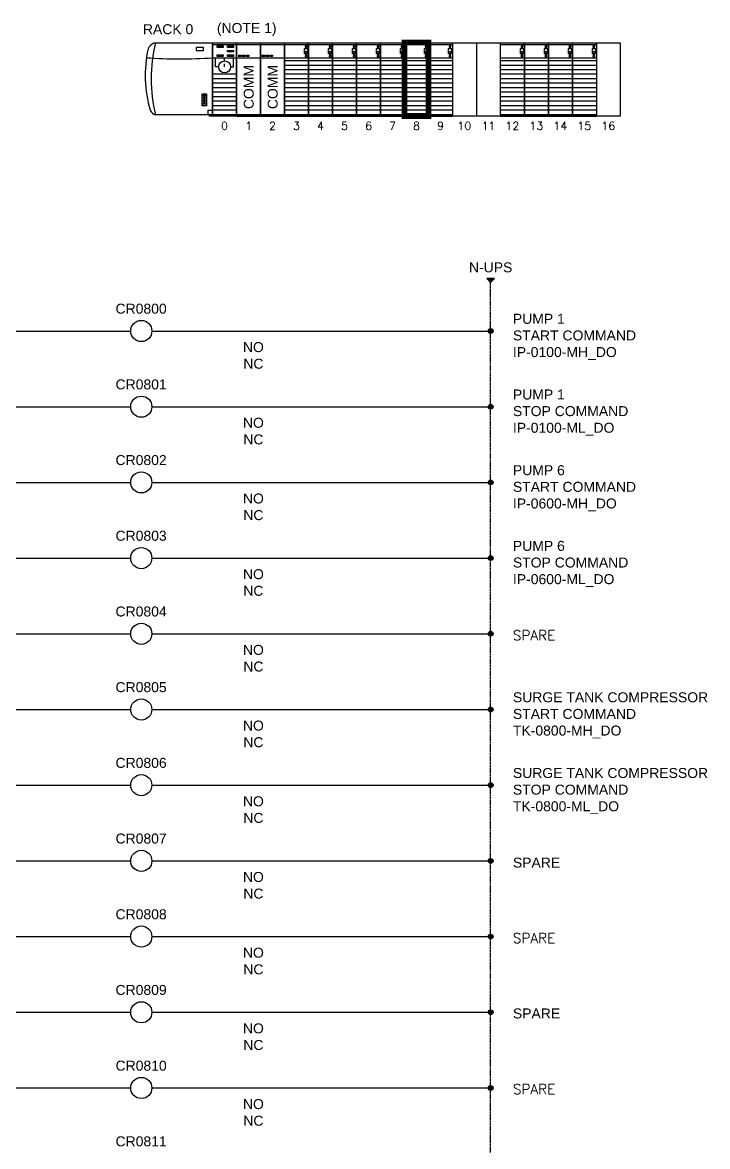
# Paper-space layout 'DIGITAL OUTPUT CARD - A1 Sheet' of a CAD drawing. Extents: x 50 to 812, y 22 to 574.
# Drawn here: x 233.3 to 404.8, y 277.7 to 559.3 of the extents above; entities that cross this region are included whole.
import ezdxf

# ---------------------------------------------------------------- set-up
doc = ezdxf.new("R2010")
doc.units = 0
doc.linetypes.add('HIDDEN', pattern=[0.375, 0.25, -0.125])
doc.layers.add('N-ANNO-TEXT', color=2, linetype='Continuous')
doc.layers.add('N-DIAG', color=4, linetype='Continuous', lineweight=25)
doc.layers.add('N-EQPM', color=4, linetype='Continuous', lineweight=25)
doc.styles.add('_CGS_2-5_NOTES', font='arial.ttf', dxfattribs={"height": 2.5})

psp = doc.layouts.new('DIGITAL OUTPUT CARD - A1 Sheet')

# ---------------------------------------------------------------- hatches: boundary and pattern name
at = {"layer": 'N-DIAG'}
h = psp.add_hatch(color=256, dxfattribs=at)
edge = h.paths.add_edge_path()
edge.add_arc((350.51, 482.03), 0.602, 180, 540, ccw=False)
h = psp.add_hatch(color=256, dxfattribs=at)
edge = h.paths.add_edge_path()
edge.add_arc((350.51, 463.07), 0.602, 180, 540, ccw=False)
h = psp.add_hatch(color=256, dxfattribs=at)
edge = h.paths.add_edge_path()
edge.add_arc((350.51, 444.1), 0.602, 180, 540, ccw=False)
h = psp.add_hatch(color=256, dxfattribs=at)
edge = h.paths.add_edge_path()
edge.add_arc((350.51, 425.14), 0.602, 180, 540, ccw=False)
h = psp.add_hatch(color=256, dxfattribs=at)
edge = h.paths.add_edge_path()
edge.add_arc((350.51, 406.18), 0.602, 180, 540, ccw=False)
h = psp.add_hatch(color=256, dxfattribs=at)
edge = h.paths.add_edge_path()
edge.add_arc((350.51, 387.21), 0.602, 180, 540, ccw=False)
h = psp.add_hatch(color=256, dxfattribs=at)
edge = h.paths.add_edge_path()
edge.add_arc((350.51, 368.25), 0.602, 180, 540, ccw=False)
h = psp.add_hatch(color=256, dxfattribs=at)
edge = h.paths.add_edge_path()
edge.add_arc((350.51, 349.28), 0.602, 180, 540, ccw=False)
h = psp.add_hatch(color=256, dxfattribs=at)
edge = h.paths.add_edge_path()
edge.add_arc((350.51, 330.32), 0.602, 180, 540, ccw=False)
h = psp.add_hatch(color=256, dxfattribs=at)
edge = h.paths.add_edge_path()
edge.add_arc((350.51, 311.35), 0.602, 180, 540, ccw=False)
h = psp.add_hatch(color=256, dxfattribs=at)
edge = h.paths.add_edge_path()
edge.add_arc((350.51, 292.39), 0.602, 180, 540, ccw=False)
at = {"layer": 'N-EQPM'}
psp.add_hatch(color=256, dxfattribs=at).paths.add_polyline_path([(350.51, 494.19), (351.45, 495.2), (349.58, 495.2)])

# ---------------------------------------------------------------- linework, layer by layer
psp.add_line((286.89, 536.2), (280.88, 536.2))
for points in [[(286.89, 535.83), (292.89, 535.83), (292.89, 536.2), (286.89, 536.2)], [(292.89, 535.83), (298.9, 535.83), (298.9, 536.2), (292.89, 536.2)]]:
    psp.add_lwpolyline(points, close=True)
at = {"layer": 'N-DIAG', "linetype": 'HIDDEN', "ltscale": 0.5}
psp.add_line((350.51, 172.33), (350.51, 495.2), dxfattribs=at)
at = {"layer": 'N-DIAG'}
for p, q in [((161.09, 482.03), (260.35, 482.03)), ((265.66, 482.03), (350.51, 482.03)), ((161.09, 463.07), (260.35, 463.07)), ((265.66, 463.07), (350.51, 463.07)), ((161.09, 444.1), (260.35, 444.1)), ((265.66, 444.1), (350.51, 444.1)), ((161.09, 425.14), (260.35, 425.14)), ((265.66, 425.14), (350.51, 425.14)), ((161.09, 406.18), (260.35, 406.18)), ((265.66, 406.18), (350.51, 406.18)), ((161.09, 387.21), (260.35, 387.21)), ((265.66, 387.21), (350.51, 387.21)), ((161.09, 368.25), (260.35, 368.25)), ((265.66, 368.25), (350.51, 368.25)), ((161.09, 349.28), (260.35, 349.28)), ((265.66, 349.28), (350.51, 349.28)), ((161.09, 330.32), (260.35, 330.32)), ((265.66, 330.32), (350.51, 330.32)), ((161.09, 311.35), (260.35, 311.35)), ((265.66, 311.35), (350.51, 311.35)), ((161.09, 292.39), (260.35, 292.39)), ((265.66, 292.39), (350.51, 292.39))]:
    psp.add_line(p, q, dxfattribs=at)
for centre in [(350.51, 482.03), (350.51, 463.07), (350.51, 444.1), (350.51, 425.14), (350.51, 406.18), (350.51, 387.21), (350.51, 368.25), (350.51, 349.28), (350.51, 330.32), (350.51, 311.35), (350.51, 292.39)]:
    psp.add_circle(centre, 0.602, dxfattribs=at)
at = {"layer": 'N-EQPM'}
for p, q in [((280.88, 553.84), (286.89, 553.84)), ((286.89, 553.84), (292.89, 553.84)), ((292.89, 553.84), (298.9, 553.84)), ((298.9, 553.84), (304.9, 553.84)), ((304.14, 553.51), (304.18, 553.5)), ((304.45, 553.4), (304.46, 553.41)), ((304.9, 554.22), (304.9, 535.83)), ((304.9, 553.84), (310.91, 553.84)), ((310.15, 553.51), (310.18, 553.5)), ((310.46, 553.4), (310.46, 553.41)), ((310.91, 553.84), (316.92, 553.84)), ((316.15, 553.51), (316.19, 553.5)), ((316.46, 553.4), (316.47, 553.41)), ((316.92, 553.84), (322.92, 553.84)), ((322.16, 553.51), (322.2, 553.5)), ((322.47, 553.4), (322.48, 553.41)), ((322.92, 553.84), (328.93, 553.84)), ((328.16, 553.51), (328.2, 553.5)), ((328.48, 553.4), (328.48, 553.41)), ((328.93, 553.84), (334.93, 553.84)), ((334.17, 553.51), (334.21, 553.5)), ((334.48, 553.4), (334.49, 553.41)), ((334.93, 554.22), (334.93, 535.83)), ((334.93, 553.84), (340.94, 553.84)), ((340.18, 553.51), (340.21, 553.5)), ((340.49, 553.4), (340.49, 553.41)), ((346.95, 554.22), (346.95, 535.83)), ((352.95, 553.84), (358.96, 553.84)), ((358.19, 553.51), (358.23, 553.5)), ((358.51, 553.4), (358.51, 553.41)), ((358.96, 553.84), (364.96, 553.84)), ((364.2, 553.51), (364.24, 553.5)), ((364.51, 553.4), (364.52, 553.41)), ((364.96, 553.84), (370.97, 553.84)), ((370.21, 553.51), (370.24, 553.5)), ((370.52, 553.4), (370.52, 553.41)), ((370.97, 553.84), (376.98, 553.84)), ((376.21, 553.51), (376.25, 553.5)), ((376.52, 553.4), (376.53, 553.41)), ((280.88, 550.47), (286.89, 550.47)), ((281.63, 548.21), (281.63, 550.47)), ((283.88, 549.72), (283.88, 550.47)), ((286.13, 548.21), (286.13, 550.47)), ((286.89, 550.47), (292.89, 550.47)), ((286.89, 550.47), (292.88, 550.47)), ((287.29, 551.12), (287.93, 551.12)), ((287.93, 550.84), (287.29, 550.84)), ((287.93, 551.12), (287.93, 550.84)), ((288.28, 551.12), (288.92, 551.12)), ((288.28, 550.84), (288.28, 551.12)), ((288.92, 550.84), (288.28, 550.84)), ((288.92, 551.12), (288.92, 550.84)), ((289.28, 551.12), (289.92, 551.12)), ((289.28, 550.84), (289.28, 551.12)), ((289.92, 550.84), (289.28, 550.84)), ((289.92, 551.12), (289.92, 550.84)), ((292.88, 550.47), (298.88, 550.47)), ((292.89, 550.47), (298.9, 550.47)), ((293.29, 551.12), (293.93, 551.12)), ((293.29, 550.84), (293.29, 551.12)), ((293.93, 550.84), (293.29, 550.84)), ((293.93, 551.12), (293.93, 550.84)), ((294.28, 551.12), (294.92, 551.12)), ((294.28, 550.84), (294.28, 551.12)), ((294.92, 550.84), (294.28, 550.84)), ((294.92, 551.12), (294.92, 550.84)), ((295.27, 551.12), (295.91, 551.12)), ((295.27, 550.84), (295.27, 551.12)), ((295.91, 550.84), (295.27, 550.84)), ((295.91, 551.12), (295.91, 550.84)), ((298.9, 550.47), (304.9, 550.47)), ((304.9, 549.72), (298.9, 549.72)), ((304.9, 550.47), (310.91, 550.47)), ((310.91, 549.72), (304.9, 549.72)), ((310.91, 550.47), (316.92, 550.47)), ((316.92, 549.72), (310.91, 549.72)), ((316.92, 550.47), (322.92, 550.47)), ((322.92, 549.72), (316.92, 549.72)), ((322.92, 550.47), (328.93, 550.47)), ((328.93, 549.72), (322.92, 549.72)), ((328.93, 550.47), (334.93, 550.47)), ((334.93, 549.72), (328.93, 549.72)), ((334.93, 550.47), (340.94, 550.47)), ((340.94, 549.72), (334.93, 549.72)), ((352.95, 550.47), (358.96, 550.47)), ((358.96, 549.72), (352.95, 549.72)), ((358.96, 550.47), (364.96, 550.47)), ((364.96, 549.72), (358.96, 549.72)), ((364.96, 550.47), (370.97, 550.47)), ((370.97, 549.72), (364.96, 549.72)), ((370.97, 550.47), (376.98, 550.47)), ((376.98, 549.72), (370.97, 549.72)), ((286.89, 546.34), (280.88, 546.34)), ((282.38, 548.21), (281.63, 548.21)), ((283.88, 548.21), (283.88, 548.96)), ((285.38, 548.21), (286.13, 548.21)), ((304.9, 548.59), (298.9, 548.59)), ((304.9, 547.46), (298.9, 547.46)), ((304.9, 546.34), (298.9, 546.34)), ((310.91, 548.59), (304.9, 548.59)), ((310.91, 547.46), (304.9, 547.46)), ((310.91, 546.34), (304.9, 546.34)), ((316.92, 548.59), (310.91, 548.59)), ((316.92, 547.46), (310.91, 547.46)), ((316.92, 546.34), (310.91, 546.34)), ((322.92, 548.59), (316.92, 548.59)), ((322.92, 547.46), (316.92, 547.46)), ((322.92, 546.34), (316.92, 546.34)), ((328.93, 548.59), (322.92, 548.59)), ((328.93, 547.46), (322.92, 547.46)), ((328.93, 546.34), (322.92, 546.34)), ((334.93, 548.59), (328.93, 548.59)), ((334.93, 547.46), (328.93, 547.46)), ((334.93, 546.34), (328.93, 546.34)), ((340.94, 548.59), (334.93, 548.59)), ((340.94, 547.46), (334.93, 547.46)), ((340.94, 546.34), (334.93, 546.34)), ((358.96, 548.59), (352.95, 548.59)), ((358.96, 547.46), (352.95, 547.46)), ((358.96, 546.34), (352.95, 546.34)), ((364.96, 548.59), (358.96, 548.59)), ((364.96, 547.46), (358.96, 547.46)), ((364.96, 546.34), (358.96, 546.34)), ((370.97, 548.59), (364.96, 548.59)), ((370.97, 547.46), (364.96, 547.46)), ((370.97, 546.34), (364.96, 546.34)), ((376.98, 548.59), (370.97, 548.59)), ((376.98, 547.46), (370.97, 547.46)), ((376.98, 546.34), (370.97, 546.34)), ((286.89, 545.21), (280.88, 545.21)), ((286.89, 544.09), (280.88, 544.09)), ((304.9, 545.21), (298.9, 545.21)), ((304.9, 544.09), (298.9, 544.09)), ((310.91, 545.21), (304.9, 545.21)), ((310.91, 544.09), (304.9, 544.09)), ((316.92, 545.21), (310.91, 545.21)), ((316.92, 544.09), (310.91, 544.09)), ((322.92, 545.21), (316.92, 545.21)), ((322.92, 544.09), (316.92, 544.09)), ((328.93, 545.21), (322.92, 545.21)), ((328.93, 544.09), (322.92, 544.09)), ((334.93, 545.21), (328.93, 545.21)), ((334.93, 544.09), (328.93, 544.09)), ((340.94, 545.21), (334.93, 545.21)), ((340.94, 544.09), (334.93, 544.09)), ((358.96, 545.21), (352.95, 545.21)), ((358.96, 544.09), (352.95, 544.09)), ((364.96, 545.21), (358.96, 545.21)), ((364.96, 544.09), (358.96, 544.09)), ((370.97, 545.21), (364.96, 545.21)), ((370.97, 544.09), (364.96, 544.09)), ((376.98, 545.21), (370.97, 545.21)), ((376.98, 544.09), (370.97, 544.09)), ((278.25, 541.08), (279.38, 541.08)), ((286.89, 542.96), (280.88, 542.96)), ((286.89, 541.83), (280.88, 541.83)), ((286.89, 540.71), (280.88, 540.71)), ((304.9, 542.96), (298.9, 542.96)), ((304.9, 541.83), (298.9, 541.83)), ((304.9, 540.71), (298.9, 540.71)), ((310.91, 542.96), (304.9, 542.96)), ((310.91, 541.83), (304.9, 541.83)), ((310.91, 540.71), (304.9, 540.71)), ((316.92, 542.96), (310.91, 542.96)), ((316.92, 541.83), (310.91, 541.83)), ((316.92, 540.71), (310.91, 540.71)), ((322.92, 542.96), (316.92, 542.96)), ((322.92, 541.83), (316.92, 541.83)), ((322.92, 540.71), (316.92, 540.71)), ((328.93, 542.96), (322.92, 542.96)), ((328.93, 541.83), (322.92, 541.83)), ((328.93, 540.71), (322.92, 540.71)), ((334.93, 542.96), (328.93, 542.96)), ((334.93, 541.83), (328.93, 541.83)), ((334.93, 540.71), (328.93, 540.71)), ((340.94, 542.96), (334.93, 542.96)), ((340.94, 541.83), (334.93, 541.83)), ((340.94, 540.71), (334.93, 540.71)), ((358.96, 542.96), (352.95, 542.96)), ((358.96, 541.83), (352.95, 541.83)), ((358.96, 540.71), (352.95, 540.71)), ((364.96, 542.96), (358.96, 542.96)), ((364.96, 541.83), (358.96, 541.83)), ((364.96, 540.71), (358.96, 540.71)), ((370.97, 542.96), (364.96, 542.96)), ((370.97, 541.83), (364.96, 541.83)), ((370.97, 540.71), (364.96, 540.71)), ((376.98, 542.96), (370.97, 542.96)), ((376.98, 541.83), (370.97, 541.83)), ((376.98, 540.71), (370.97, 540.71)), ((279.38, 540.33), (278.25, 540.33)), ((279.38, 539.58), (278.25, 539.58)), ((279.38, 538.83), (278.25, 538.83)), ((286.89, 539.58), (280.88, 539.58)), ((286.89, 538.45), (280.88, 538.45)), ((304.9, 539.58), (298.9, 539.58)), ((304.9, 538.45), (298.9, 538.45)), ((310.91, 539.58), (304.9, 539.58)), ((310.91, 538.45), (304.9, 538.45)), ((316.92, 539.58), (310.91, 539.58)), ((316.92, 538.45), (310.91, 538.45)), ((322.92, 539.58), (316.92, 539.58)), ((322.92, 538.45), (316.92, 538.45)), ((328.93, 539.58), (322.92, 539.58)), ((328.93, 538.45), (322.92, 538.45)), ((334.93, 539.58), (328.93, 539.58)), ((334.93, 538.45), (328.93, 538.45)), ((340.94, 539.58), (334.93, 539.58)), ((340.94, 538.45), (334.93, 538.45)), ((358.96, 539.58), (352.95, 539.58)), ((358.96, 538.45), (352.95, 538.45)), ((364.96, 539.58), (358.96, 539.58)), ((364.96, 538.45), (358.96, 538.45)), ((370.97, 539.58), (364.96, 539.58)), ((370.97, 538.45), (364.96, 538.45)), ((376.98, 539.58), (370.97, 539.58)), ((376.98, 538.45), (370.97, 538.45)), ((286.89, 537.33), (280.88, 537.33)), ((292.89, 536.2), (286.89, 536.2)), ((298.9, 536.2), (292.89, 536.2)), ((304.9, 537.33), (298.9, 537.33)), ((304.9, 536.2), (298.9, 536.2)), ((310.91, 537.33), (304.9, 537.33)), ((310.91, 536.2), (304.9, 536.2)), ((316.92, 537.33), (310.91, 537.33)), ((316.92, 536.2), (310.91, 536.2)), ((322.92, 537.33), (316.92, 537.33)), ((322.92, 536.2), (316.92, 536.2)), ((328.93, 537.33), (322.92, 537.33)), ((328.93, 536.2), (322.92, 536.2)), ((334.93, 537.33), (328.93, 537.33)), ((334.93, 536.2), (328.93, 536.2)), ((340.94, 537.33), (334.93, 537.33)), ((340.94, 536.2), (334.93, 536.2)), ((358.96, 537.33), (352.95, 537.33)), ((358.96, 536.2), (352.95, 536.2)), ((364.96, 537.33), (358.96, 537.33)), ((364.96, 536.2), (358.96, 536.2)), ((370.97, 537.33), (364.96, 537.33)), ((370.97, 536.2), (364.96, 536.2)), ((376.98, 537.33), (370.97, 537.33)), ((376.98, 536.2), (370.97, 536.2)), ((350.51, 494.19), (349.58, 495.2)), ((351.45, 495.2), (349.58, 495.2)), ((350.51, 494.19), (351.45, 495.2))]:
    psp.add_line(p, q, dxfattribs=at)
at = {"layer": 'N-EQPM', "const_width": 1.47}
psp.add_lwpolyline([(328.93, 554.31), (328.93, 535.91), (334.93, 535.91), (334.93, 554.31)], close=True, dxfattribs=at)
at = {"layer": 'N-EQPM'}
for points in [[(266.35, 554.22), (280.88, 554.22), (280.88, 536.2), (266.62, 536.2)], [(304.45, 553.4), (304.11, 553.4)], [(310.46, 553.4), (310.11, 553.4)], [(316.46, 553.4), (316.12, 553.4)], [(322.47, 553.4), (322.12, 553.4)], [(328.48, 553.4), (328.13, 553.4)], [(334.48, 553.4), (334.14, 553.4)], [(340.49, 553.4), (340.14, 553.4)], [(358.51, 553.4), (358.16, 553.4)], [(364.51, 553.4), (364.17, 553.4)], [(370.52, 553.4), (370.17, 553.4)], [(376.52, 553.4), (376.18, 553.4)], [(304.44, 551), (304.15, 551)], [(310.45, 551), (310.15, 551)], [(316.45, 551), (316.16, 551)], [(322.46, 551), (322.16, 551)], [(328.47, 551), (328.17, 551)], [(334.47, 551), (334.18, 551)], [(340.48, 551), (340.18, 551)], [(358.5, 551), (358.2, 551)], [(364.5, 551), (364.21, 551)], [(370.51, 551), (370.21, 551)], [(376.51, 551), (376.22, 551)]]:
    psp.add_lwpolyline(points, dxfattribs=at)
for points in [[(278.63, 553.09), (276.75, 553.09), (276.75, 552.34), (278.63, 552.34)], [(286.89, 536.2), (280.88, 536.2), (280.88, 554.22), (286.89, 554.22)], [(280.88, 554.22), (382.98, 554.22), (382.98, 535.83), (280.88, 535.83)], [(282.01, 553.47), (283.51, 553.47), (283.51, 553.09), (282.01, 553.09)], [(284.63, 553.47), (286.13, 553.47), (286.13, 553.09), (284.63, 553.09)], [(284.63, 552.34), (286.13, 552.34), (286.13, 551.97), (284.63, 551.97)], [(292.89, 536.2), (286.89, 536.2), (286.89, 554.22), (292.89, 554.22)], [(298.9, 536.2), (292.89, 536.2), (292.89, 554.22), (298.9, 554.22)], [(304.9, 536.2), (298.9, 536.2), (298.9, 554.22), (304.9, 554.22)], [(303.92, 552.79), (304.67, 552.79), (304.67, 551.47), (303.92, 551.47)], [(310.91, 536.2), (304.9, 536.2), (304.9, 554.22), (310.91, 554.22)], [(309.92, 552.79), (310.68, 552.79), (310.68, 551.47), (309.92, 551.47)], [(316.92, 536.2), (310.91, 536.2), (310.91, 554.22), (316.92, 554.22)], [(315.93, 552.79), (316.68, 552.79), (316.68, 551.47), (315.93, 551.47)], [(322.92, 536.2), (316.92, 536.2), (316.92, 554.22), (322.92, 554.22)], [(321.94, 552.79), (322.69, 552.79), (322.69, 551.47), (321.94, 551.47)], [(328.93, 536.2), (322.92, 536.2), (322.92, 554.22), (328.93, 554.22)], [(327.94, 552.79), (328.69, 552.79), (328.69, 551.47), (327.94, 551.47)], [(334.93, 536.2), (328.93, 536.2), (328.93, 554.22), (334.93, 554.22)], [(333.95, 552.79), (334.7, 552.79), (334.7, 551.47), (333.95, 551.47)], [(340.94, 536.2), (334.93, 536.2), (334.93, 554.22), (340.94, 554.22)], [(339.95, 552.79), (340.71, 552.79), (340.71, 551.47), (339.95, 551.47)], [(358.96, 536.2), (352.95, 536.2), (352.95, 554.22), (358.96, 554.22)], [(357.97, 552.79), (358.72, 552.79), (358.72, 551.47), (357.97, 551.47)], [(364.96, 536.2), (358.96, 536.2), (358.96, 554.22), (364.96, 554.22)], [(363.98, 552.79), (364.73, 552.79), (364.73, 551.47), (363.98, 551.47)], [(370.97, 536.2), (364.96, 536.2), (364.96, 554.22), (370.97, 554.22)], [(369.98, 552.79), (370.74, 552.79), (370.74, 551.47), (369.98, 551.47)], [(376.98, 536.2), (370.97, 536.2), (370.97, 554.22), (376.98, 554.22)], [(375.99, 552.79), (376.74, 552.79), (376.74, 551.47), (375.99, 551.47)], [(282.01, 551.22), (283.51, 551.22), (283.51, 550.84), (282.01, 550.84)], [(284.63, 551.22), (286.13, 551.22), (286.13, 550.84), (284.63, 550.84)], [(304.01, 551.57), (304.58, 551.57), (304.58, 551.94), (304.01, 551.94)], [(310.02, 551.57), (310.58, 551.57), (310.58, 551.94), (310.02, 551.94)], [(316.02, 551.57), (316.59, 551.57), (316.59, 551.94), (316.02, 551.94)], [(322.03, 551.57), (322.59, 551.57), (322.59, 551.94), (322.03, 551.94)], [(328.04, 551.57), (328.6, 551.57), (328.6, 551.94), (328.04, 551.94)], [(334.04, 551.57), (334.61, 551.57), (334.61, 551.94), (334.04, 551.94)], [(340.05, 551.57), (340.61, 551.57), (340.61, 551.94), (340.05, 551.94)], [(358.07, 551.57), (358.63, 551.57), (358.63, 551.94), (358.07, 551.94)], [(364.07, 551.57), (364.64, 551.57), (364.64, 551.94), (364.07, 551.94)], [(370.08, 551.57), (370.64, 551.57), (370.64, 551.94), (370.08, 551.94)], [(376.08, 551.57), (376.65, 551.57), (376.65, 551.94), (376.08, 551.94)], [(278.25, 541.46), (279.38, 541.46), (279.38, 538.45), (278.25, 538.45)], [(280.88, 536.2), (279.75, 536.2), (279.75, 537.33), (280.88, 537.33)], [(280.13, 536.2), (286.89, 536.2), (286.89, 535.83), (280.13, 535.83)], [(298.9, 535.83), (304.9, 535.83), (304.9, 536.2), (298.9, 536.2)], [(304.9, 535.83), (310.91, 535.83), (310.91, 536.2), (304.9, 536.2)], [(310.91, 535.83), (316.92, 535.83), (316.92, 536.2), (310.91, 536.2)], [(316.92, 535.83), (322.92, 535.83), (322.92, 536.2), (316.92, 536.2)], [(322.92, 535.83), (328.93, 535.83), (328.93, 536.2), (322.92, 536.2)], [(328.93, 535.83), (334.93, 535.83), (334.93, 536.2), (328.93, 536.2)], [(334.93, 535.83), (340.94, 535.83), (340.94, 536.2), (334.93, 536.2)], [(352.95, 535.83), (358.96, 535.83), (358.96, 536.2), (352.95, 536.2)], [(358.96, 535.83), (364.96, 535.83), (364.96, 536.2), (358.96, 536.2)], [(364.96, 535.83), (370.97, 535.83), (370.97, 536.2), (364.96, 536.2)], [(370.97, 535.83), (376.98, 535.83), (376.98, 536.2), (370.97, 536.2)]]:
    psp.add_lwpolyline(points, close=True, dxfattribs=at)
for points in [[(304.11, 553.4), (304.1, 553.4, 0.414214), (304.06, 553.36), (304.06, 553.21)], [(304.53, 553.21), (304.53, 553.36, 0.417757), (304.5, 553.39), (304.5, 553.39)], [(310.11, 553.4), (310.1, 553.4, 0.414214), (310.07, 553.36), (310.07, 553.21)], [(310.53, 553.21), (310.53, 553.36, 0.417757), (310.5, 553.39), (310.5, 553.39)], [(316.12, 553.4), (316.11, 553.4, 0.414214), (316.07, 553.36), (316.07, 553.21)], [(316.54, 553.21), (316.54, 553.36, 0.417757), (316.51, 553.39), (316.51, 553.39)], [(322.12, 553.4), (322.11, 553.4, 0.414214), (322.08, 553.36), (322.08, 553.21)], [(322.55, 553.21), (322.55, 553.36, 0.417757), (322.51, 553.39), (322.51, 553.39)], [(328.13, 553.4), (328.12, 553.4, 0.414214), (328.08, 553.36), (328.08, 553.21)], [(328.55, 553.21), (328.55, 553.36, 0.417757), (328.52, 553.39), (328.52, 553.39)], [(334.14, 553.4), (334.13, 553.4, 0.414214), (334.09, 553.36), (334.09, 553.21)], [(334.56, 553.21), (334.56, 553.36, 0.417757), (334.53, 553.39), (334.53, 553.39)], [(340.14, 553.4), (340.13, 553.4, 0.414214), (340.1, 553.36), (340.1, 553.21)], [(340.56, 553.21), (340.56, 553.36, 0.417757), (340.53, 553.39), (340.53, 553.39)], [(358.16, 553.4), (358.15, 553.4, 0.414214), (358.11, 553.36), (358.11, 553.21)], [(358.58, 553.21), (358.58, 553.36, 0.417757), (358.55, 553.39), (358.55, 553.39)], [(364.17, 553.4), (364.16, 553.4, 0.414214), (364.12, 553.36), (364.12, 553.21)], [(364.59, 553.21), (364.59, 553.36, 0.417757), (364.56, 553.39), (364.56, 553.39)], [(370.17, 553.4), (370.16, 553.4, 0.414214), (370.13, 553.36), (370.13, 553.21)], [(370.59, 553.21), (370.59, 553.36, 0.417757), (370.56, 553.39), (370.56, 553.39)], [(376.18, 553.4), (376.17, 553.4, 0.414214), (376.13, 553.36), (376.13, 553.21)], [(376.6, 553.21), (376.6, 553.36, 0.417757), (376.57, 553.39), (376.57, 553.39)], [(304.11, 551), (304.1, 551, 0.414214), (304.06, 550.97), (304.06, 550.82)], [(304.53, 550.82), (304.53, 550.97, 0.414214), (304.49, 551), (304.48, 551)], [(310.11, 551), (310.1, 551, 0.414214), (310.07, 550.97), (310.07, 550.82)], [(310.53, 550.82), (310.53, 550.97, 0.414214), (310.5, 551), (310.49, 551)], [(316.12, 551), (316.11, 551, 0.414214), (316.07, 550.97), (316.07, 550.82)], [(316.54, 550.82), (316.54, 550.97, 0.414214), (316.5, 551), (316.49, 551)], [(322.12, 551), (322.11, 551, 0.414214), (322.08, 550.97), (322.08, 550.82)], [(322.55, 550.82), (322.55, 550.97, 0.414214), (322.51, 551), (322.5, 551)], [(328.13, 551), (328.12, 551, 0.414214), (328.08, 550.97), (328.08, 550.82)], [(328.55, 550.82), (328.55, 550.97, 0.414214), (328.51, 551), (328.51, 551)], [(334.14, 551), (334.13, 551, 0.414214), (334.09, 550.97), (334.09, 550.82)], [(334.56, 550.82), (334.56, 550.97, 0.414214), (334.52, 551), (334.51, 551)], [(340.14, 551), (340.13, 551, 0.414214), (340.1, 550.97), (340.1, 550.82)], [(340.56, 550.82), (340.56, 550.97, 0.414214), (340.53, 551), (340.52, 551)], [(358.16, 551), (358.15, 551, 0.414214), (358.11, 550.97), (358.11, 550.82)], [(358.58, 550.82), (358.58, 550.97, 0.414214), (358.54, 551), (358.54, 551)], [(364.17, 551), (364.16, 551, 0.414214), (364.12, 550.97), (364.12, 550.82)], [(364.59, 550.82), (364.59, 550.97, 0.414214), (364.55, 551), (364.54, 551)], [(370.17, 551), (370.16, 551, 0.414214), (370.13, 550.97), (370.13, 550.82)], [(370.59, 550.82), (370.59, 550.97, 0.414214), (370.56, 551), (370.55, 551)], [(376.18, 551), (376.17, 551, 0.414214), (376.13, 550.97), (376.13, 550.82)], [(376.6, 550.82), (376.6, 550.97, 0.414214), (376.56, 551), (376.55, 551)]]:
    psp.add_lwpolyline(points, format="xyb", dxfattribs=at)
for centre, radius in [((283.88, 548.21), 1.5), ((278.81, 540.71), 0.188), ((278.81, 539.96), 0.188), ((278.81, 539.21), 0.188), ((263.01, 482.03), 2.65), ((263.01, 463.07), 2.65), ((263.01, 444.1), 2.65), ((263.01, 425.14), 2.65), ((263.01, 406.18), 2.65), ((263.01, 387.21), 2.65), ((263.01, 368.25), 2.65), ((263.01, 349.28), 2.65), ((263.01, 330.32), 2.65), ((263.01, 311.35), 2.65), ((263.01, 292.39), 2.65)]:
    psp.add_circle(centre, radius, dxfattribs=at)
for centre, radius, start, end in [((295.6, 546.02), 31.61, 167.7563, 195.9646), ((267.23, 551.62), 2.75, 108.7788, 156.2175), ((301.5, 545.21), 36.03, 165.5218, 194.4782), ((304.29, 553.21), 0.235, 180, 0), ((310.3, 553.21), 0.235, 180, 0), ((316.31, 553.21), 0.235, 180, 0), ((322.31, 553.21), 0.235, 180, 0), ((328.32, 553.21), 0.235, 180, 0), ((334.32, 553.21), 0.235, 180, 0), ((340.33, 553.21), 0.235, 180, 0), ((358.35, 553.21), 0.235, 180, 0), ((364.35, 553.21), 0.235, 180, 0), ((370.36, 553.21), 0.235, 180, 0), ((376.37, 553.21), 0.235, 180, 0), ((272.84, 681.41), 131.19, 266.2623, 273.5153), ((304.29, 550.82), 0.235, 180, 0), ((310.3, 550.82), 0.235, 180, 0), ((316.31, 550.82), 0.235, 180, 0), ((322.31, 550.82), 0.235, 180, 0), ((328.32, 550.82), 0.235, 180, 0), ((334.32, 550.82), 0.235, 180, 0), ((340.33, 550.82), 0.235, 180, 0), ((358.35, 550.82), 0.235, 180, 0), ((364.35, 550.82), 0.235, 180, 0), ((370.36, 550.82), 0.235, 180, 0), ((376.37, 550.82), 0.235, 180, 0), ((267.47, 538.7), 2.65, 211.3592, 251.1)]:
    psp.add_arc(centre, radius, start, end, dxfattribs=at)
for centre, major_axis, ratio in [((304.32, 553.45), (-0.089, -0.267), 0.666667), ((304.32, 553.45), (-0.076, -0.229), 0.610413), ((310.32, 553.45), (-0.089, -0.267), 0.666667), ((310.32, 553.45), (-0.076, -0.229), 0.610413), ((316.33, 553.45), (-0.089, -0.267), 0.666667), ((316.33, 553.45), (-0.076, -0.229), 0.610413), ((322.34, 553.45), (-0.089, -0.267), 0.666667), ((322.34, 553.45), (-0.076, -0.229), 0.610413), ((328.34, 553.45), (-0.089, -0.267), 0.666667), ((328.34, 553.45), (-0.076, -0.229), 0.610413), ((334.35, 553.45), (-0.089, -0.267), 0.666667), ((334.35, 553.45), (-0.076, -0.229), 0.610413), ((340.35, 553.45), (-0.089, -0.267), 0.666667), ((340.35, 553.45), (-0.076, -0.229), 0.610413), ((358.37, 553.45), (-0.089, -0.267), 0.666667), ((358.37, 553.45), (-0.076, -0.229), 0.610413), ((364.38, 553.45), (-0.089, -0.267), 0.666667), ((364.38, 553.45), (-0.076, -0.229), 0.610413), ((370.38, 553.45), (-0.089, -0.267), 0.666667), ((370.38, 553.45), (-0.076, -0.229), 0.610413), ((376.39, 553.45), (-0.089, -0.267), 0.666667), ((376.39, 553.45), (-0.076, -0.229), 0.610413), ((304.29, 551), (0, -0.282), 0.666667), ((304.29, 551), (0, -0.241), 0.610413), ((310.3, 551), (0, -0.282), 0.666667), ((310.3, 551), (0, -0.241), 0.610413), ((316.31, 551), (0, -0.282), 0.666667), ((316.31, 551), (0, -0.241), 0.610413), ((322.31, 551), (0, -0.282), 0.666667), ((322.31, 551), (0, -0.241), 0.610413), ((328.32, 551), (0, -0.282), 0.666667), ((328.32, 551), (0, -0.241), 0.610413), ((334.32, 551), (0, -0.282), 0.666667), ((334.32, 551), (0, -0.241), 0.610413), ((340.33, 551), (0, -0.282), 0.666667), ((340.33, 551), (0, -0.241), 0.610413), ((358.35, 551), (0, -0.282), 0.666667), ((358.35, 551), (0, -0.241), 0.610413), ((364.35, 551), (0, -0.282), 0.666667), ((364.35, 551), (0, -0.241), 0.610413), ((370.36, 551), (0, -0.282), 0.666667), ((370.36, 551), (0, -0.241), 0.610413), ((376.37, 551), (0, -0.282), 0.666667), ((376.37, 551), (0, -0.241), 0.610413)]:
    psp.add_ellipse(centre, major_axis=major_axis, ratio=ratio, start_param=1.570796, end_param=4.712389, dxfattribs=at)

# ---------------------------------------------------------------- texts
at = {"layer": 'N-ANNO-TEXT', "style": '_CGS_2-5_NOTES'}
for s, insert, char_height, width, attachment_point in [('RACK 0', (269.73, 557.63), 2.5, 22.2931, 5), ('(NOTE 1)', (289.42, 557.57), 2.5, 30.8297, 5), ('{\\Fromans|c0;0}', (283.85, 533.44), 2, 9.2161, 5), ('{\\Fromans|c0;1}', (289.92, 533.44), 2, 9.2161, 5), ('{\\Fromans|c0;2}', (295.89, 533.44), 2, 9.2161, 5), ('{\\Fromans|c0;3}', (301.89, 533.44), 2, 9.2161, 5), ('{\\Fromans|c0;4}', (307.9, 533.44), 2, 9.2161, 5), ('{\\Fromans|c0;5}', (313.88, 533.44), 2, 9.2161, 5), ('{\\Fromans|c0;6}', (319.95, 533.44), 2, 9.2161, 5), ('{\\Fromans|c0;7}', (325.92, 533.44), 2, 9.2161, 5), ('{\\Fromans|c0;8}', (331.92, 533.44), 2, 9.2161, 5), ('{\\Fromans|c0;9}', (337.93, 533.44), 2, 9.2161, 5), ('{\\Fromans|c0;10}', (343.91, 533.44), 2, 9.2161, 5), ('{\\Fromans|c0;11}', (349.98, 533.44), 2, 9.2161, 5), ('{\\Fromans|c0;12}', (355.95, 533.44), 2, 9.2161, 5), ('{\\Fromans|c0;13}', (361.95, 533.44), 2, 9.2161, 5), ('{\\Fromans|c0;14}', (367.96, 533.44), 2, 9.2161, 5), ('{\\Fromans|c0;15}', (373.96, 533.44), 2, 9.2161, 5), ('{\\Fromans|c0;16}', (379.97, 533.44), 2, 9.2161, 5), ('N-UPS', (350.51, 497.96), 2.5, 31.1112, 5), ('CR0800', (262.97, 487.61), 2.5, 22.2931, 5), ('PUMP 1\\PSTART COMMAND\\PIP-0100-MH_DO', (356.08, 486.34), 2.5, 46.9138, 1), ('NO \\PNC', (291.09, 475.9), 2.5, 22.2931, 5), ('CR0801', (262.97, 468.64), 2.5, 22.2931, 5), ('PUMP 1\\PSTOP COMMAND\\PIP-0100-ML_DO', (356.08, 467.38), 2.5, 46.9138, 1), ('NO \\PNC', (291.09, 456.94), 2.5, 22.2931, 5), ('CR0802', (262.97, 449.68), 2.5, 22.2931, 5), ('PUMP 6\\PSTART COMMAND\\PIP-0600-MH_DO', (356.08, 448.41), 2.5, 46.9138, 1), ('NO \\PNC', (291.09, 437.97), 2.5, 22.2931, 5), ('CR0803', (262.97, 430.72), 2.5, 22.2931, 5), ('PUMP 6\\PSTOP COMMAND\\PIP-0600-ML_DO', (356.08, 429.45), 2.5, 46.9138, 1), ('NO \\PNC', (291.09, 419.01), 2.5, 22.2931, 5), ('CR0804', (262.97, 411.75), 2.5, 22.2931, 5), ('{\\Fromans|c0;SPARE}', (356.08, 407.05), 2.5, 46.9138, 1), ('NO \\PNC', (291.09, 400.04), 2.5, 22.2931, 5), ('CR0805', (262.97, 392.79), 2.5, 22.2931, 5), ('SURGE TANK COMPRESSOR\\PSTART COMMAND\\PTK-0800-MH_DO', (356.08, 391.52), 2.5, 46.9138, 1), ('NO \\PNC', (291.09, 381.08), 2.5, 22.2931, 5), ('CR0806', (262.97, 373.82), 2.5, 22.2931, 5), ('SURGE TANK COMPRESSOR\\PSTOP COMMAND\\PTK-0800-ML_DO', (356.08, 372.55), 2.5, 46.9138, 1), ('NO \\PNC', (291.09, 362.11), 2.5, 22.2931, 5), ('CR0807', (262.97, 354.86), 2.5, 22.2931, 5), ('SPARE', (356.08, 350.09), 2.5, 46.9138, 1), ('NO \\PNC', (291.09, 343.15), 2.5, 22.2931, 5), ('CR0808', (262.97, 335.89), 2.5, 22.2931, 5), ('{\\Fromans|c0;SPARE}', (356.08, 331.2), 2.5, 46.9138, 1), ('NO \\PNC', (291.09, 324.18), 2.5, 22.2931, 5), ('CR0809', (262.97, 316.93), 2.5, 22.2931, 5), ('SPARE', (356.08, 312.31), 2.5, 46.9138, 1), ('NO \\PNC', (291.09, 305.22), 2.5, 22.2931, 5), ('CR0810', (262.97, 297.96), 2.5, 22.2931, 5), ('{\\Fromans|c0;SPARE}', (356.08, 293.35), 2.5, 46.9138, 1), ('NO \\PNC', (291.09, 286.25), 2.5, 22.2931, 5), ('CR0811', (262.97, 279), 2.5, 22.2931, 5)]:
    psp.add_mtext(s, dxfattribs=dict(at, insert=insert, char_height=char_height, width=width, attachment_point=attachment_point))
at = {"layer": 'N-ANNO-TEXT', "char_height": 2.5, "width": 30.8297, "attachment_point": 5, "rotation": 90, "style": '_CGS_2-5_NOTES'}
for insert in [(289.94, 543.16), (295.94, 543.16)]:
    psp.add_mtext('COMM', dxfattribs=dict(at, insert=insert))

doc.saveas('drawing.dxf')
